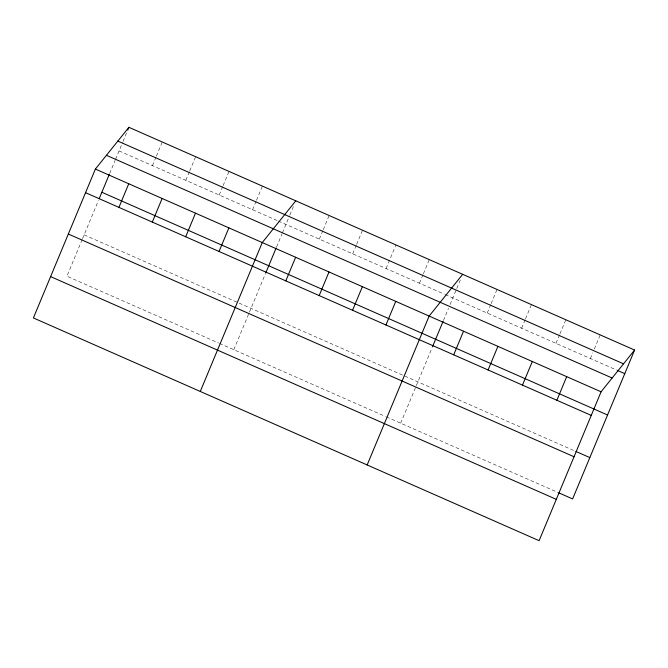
<?xml version="1.0" encoding="UTF-8"?>
<svg xmlns="http://www.w3.org/2000/svg" width="668" height="668" viewBox="0 0 668 668"><rect width="100%" height="100%" fill="white"/><g stroke="black" fill="none" stroke-linecap="round" stroke-linejoin="round"><path stroke-width="0.5" stroke-dasharray="3.34 2.5" d="M82.172 239.553L66.925 276.201L218.545 342.976M82.565 238.618L98.396 200.6M109.686 173.471L115.163 160.32M115.547 159.376L122.611 142.426M123.004 141.482L126.536 132.982M152.446 165.622L155.986 157.122M156.379 156.178L162.274 142.017M185.821 180.318L189.361 171.826M189.754 170.883L195.649 156.713M219.196 195.023L222.736 186.522M223.129 185.579L229.024 171.417M252.579 209.727L256.111 201.227M256.504 200.283L262.407 186.113M233.808 349.698L249.055 313.058M249.448 312.115L265.271 274.097M276.569 246.976L282.038 233.817M282.43 232.881L289.486 215.923M289.887 214.979L294.204 204.592M319.329 239.127L322.869 230.627M323.262 229.683L329.157 215.514M352.704 253.823L356.244 245.323M356.637 244.379L362.532 230.218M386.079 268.528L395.907 244.914M419.454 283.224L422.994 274.723M423.387 273.78L429.282 259.618M400.683 423.203L415.939 386.555M416.331 385.62L432.154 347.602M443.452 320.473L448.529 308.257M450.098 304.499L456.369 289.428M456.762 288.484L460.302 279.984M487.222 313.067L490.763 304.575M491.155 303.631L497.05 289.461M521.608 328.213L525.148 319.713M525.541 318.77L531.436 304.608M556.001 343.36L559.534 334.86M559.926 333.916L565.821 319.755M590.387 358.507L592.741 352.838M594.32 349.063L600.215 334.902M119.071 150.918L277.37 220.64M278.322 221.066L444.253 294.145M445.205 294.563L616.405 369.972M84.135 234.86L574.964 451.042M219.496 343.402L385.428 416.481M386.38 416.899L557.755 492.383"/><path stroke-width="1" d="M95.374 169.071L33.4 317.951L539.101 540.688L601.075 391.799L634.6 350.049L128.899 127.312L95.374 169.071L601.075 391.799M99.165 198.747L109.293 174.415M127.722 130.151L128.899 127.312M118.921 207.381L128.749 183.767M152.304 222.077L162.124 198.471M185.679 236.781L195.507 213.167M219.054 251.477L228.882 227.871M200.283 391.456L262.257 242.567L295.782 200.817M265.664 273.17L276.176 247.911M285.804 280.877L295.632 257.272M319.179 295.582L329.007 271.968M352.562 310.278L362.382 286.672M385.937 324.982L395.765 301.368M367.166 464.953L429.14 316.073L462.665 274.314M432.538 346.675L443.059 321.417M453.697 354.825L463.525 331.219M488.091 369.972L497.91 346.366M522.476 385.119L532.304 361.513M556.861 400.266L566.689 376.652M634.6 350.049L572.626 498.929L558.682 492.792M117.835 141.09L623.536 363.826M617.341 370.381L624.772 373.654M106.437 155.293L612.139 378.021M101.862 192.267L607.563 414.995M85.546 192.676L591.247 415.404M575.891 451.451L589.836 457.588M68.336 234.017L574.037 456.753M50.609 276.61L556.31 499.347"/></g></svg>
